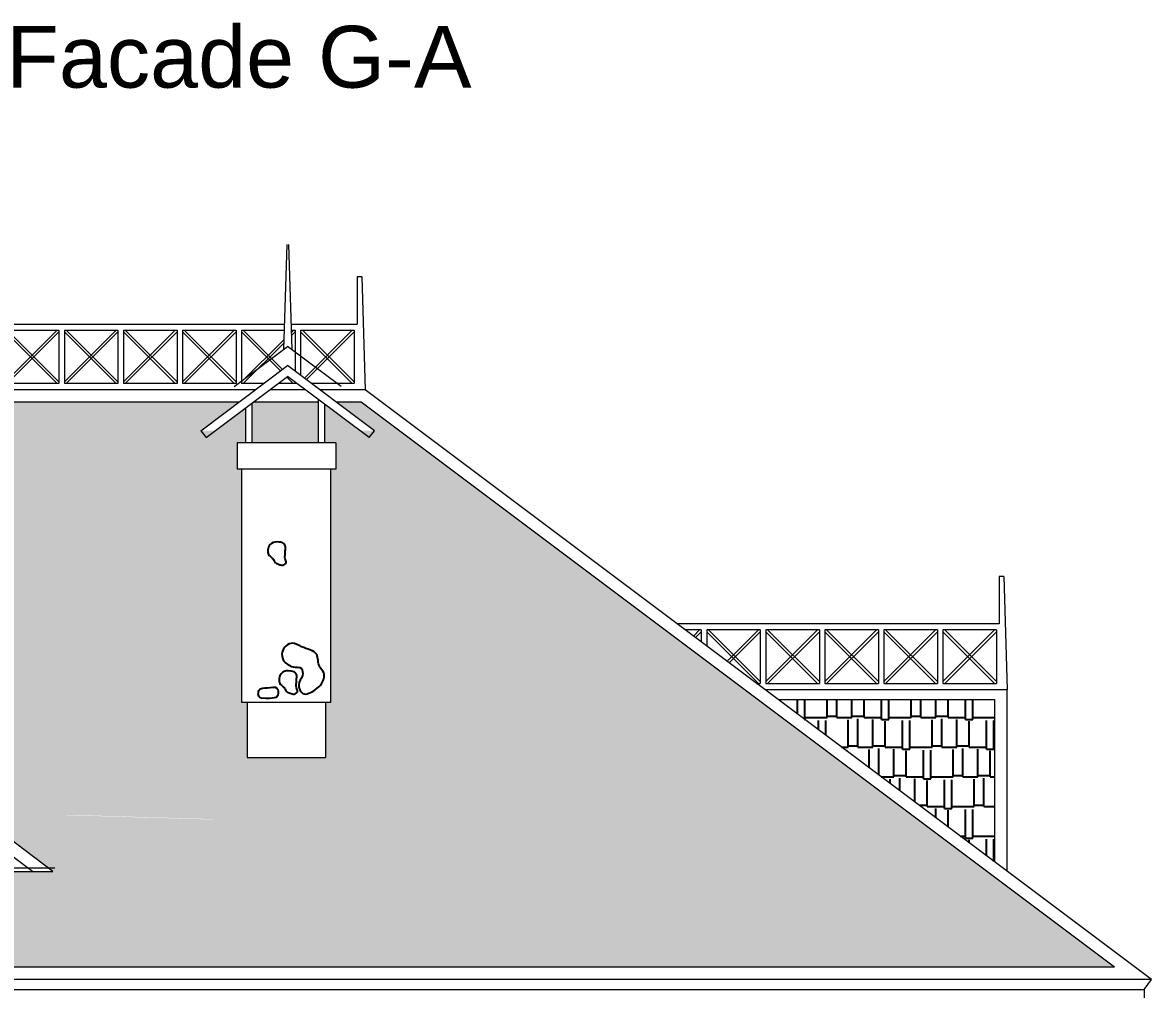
# Model space of a CAD drawing. Header units: millimetres. Extents: x 85048 to 158814, y 1395 to 38919.
# Drawn here: x 120951 to 130086, y 31094 to 38918 of the extents above; entities that cross this region are included whole.
import ezdxf

# ---------------------------------------------------------------- set-up
doc = ezdxf.new("R2010")
doc.units = ezdxf.units.MM
doc.layers.add('hatches', color=8, linetype='Continuous')
doc.layers.add('wall', color=5, linetype='Continuous')
doc.layers.add('txt', color=7, linetype='Continuous', lineweight=13)
doc.styles.get("Standard").update_dxf_attribs({"font": 'arial.ttf'})

msp = doc.modelspace()

# ---------------------------------------------------------------- hatches: boundary and pattern name
at = {"layer": 'hatches', "ltscale": 50, "true_color": 0x8f9991}
h = msp.add_hatch(dxfattribs=at)
h.set_pattern_fill('AR-RSHKE', color=252, scale=20, style=0)
h.set_pattern_definition([(0, (-4145438.44, 945132.9), (510, 240), [120, -100, 140, -60, 180, -80]), (0, (-4145318.44, 945142.9), (510, 240), [100, -380, 80, -120]), (0, (-4145078.44, 945117.9), (510, 240), [60, -620]), (90, (-4145438.44, 945132.9), (-170, 240), [230, -730]), (90, (-4145318.44, 945132.9), (-170, 240), [225, -735]), (90, (-4145218.44, 945132.9), (-170, 240), [210, -750]), (90, (-4145078.44, 945117.9), (-170, 240), [230, -730]), (90, (-4145018.44, 945117.9), (-170, 240), [230, -730]), (90, (-4144838.44, 945132.9), (-170, 240), [220, -740])])
h.paths.add_polyline_path([(123344, 35614.9), (122805.8, 35614.9), (122805.8, 35515.8), (123344, 35515.8)], flags=17)
h.paths.add_polyline_path([(119545, 33395.4), (119545, 33395.4), (119545, 33395.4), (119402.6, 33395.4), (121197.2, 32049.4), (120714.9, 32049.4), (120681.8, 32074.2), (117790, 32074.2), (117756.9, 32049.4), (117274.6, 32049.4), (119235.9, 33520.4), (119402.6, 33395.4)], flags=16)
h.paths.add_polyline_path([(120997.5, 32074.2), (120990.9, 32074.2), (120990.9, 32074.2), (120988.9, 32080.6)], flags=0)
h.paths.add_polyline_path([(119235.9, 33033.6), (120381.8, 32174.2), (118090, 32174.2)], flags=0)
h.paths.add_polyline_path([(119235.9, 32971.1), (120231.8, 32224.2), (118240, 32224.2)], flags=0)
h.paths.add_polyline_path([(119833.8, 33826.3), (120958.8, 33792.8)], flags=16)
h.paths.add_polyline_path([(121279.8, 32505.1), (122404.8, 32471.6), (122505.2, 32471.6), (121380.2, 32505.1)], flags=16)
h.paths.add_polyline_path([(122755.8, 35614.9), (122755.8, 35799.2), (122510, 35614.9)], flags=17)
h.paths.add_polyline_path([(123344, 35614.9), (123344, 35845.5), (122817.6, 35845.5), (122805.8, 35836.7), (122805.8, 35614.9)], flags=17)
h.paths.add_polyline_path([(123394, 35831), (123394, 35614.9), (123682.2, 35614.9)], flags=17)
h.paths.add_polyline_path([(118218, 34220.9), (118218, 33999.2), (116282.2, 33999.2), (116282.2, 34220.9), (116237.5, 34220.9), (116237.5, 34341.7), (113146.1, 34341.7), (113146.1, 31274.3), (129785.9, 31274.3), (123690.8, 35845.5), (123491.3, 35845.5), (123798.9, 35614.9), (123394, 35614.9), (123394, 35515.8), (123484.8, 35515.8), (123484.8, 35304.4), (123446.4, 35304.4), (123446.4, 33415.5), (123401.5, 33415.5), (123401.3, 32972), (122769.4, 32972), (122769.4, 33415.5), (122724.6, 33415.5), (122724.6, 35304.4), (122686.2, 35304.4), (122686.2, 35515.8), (122755.8, 35515.8), (122755.8, 35614.9), (122393.4, 35614.9), (122700.9, 35845.5), (120281, 35845.5), (118275.9, 34341.7), (118260.4, 34341.7), (118260.4, 34220.9)])
h.paths.add_polyline_path([(121953.2, 31848.2), (122608.1, 31848.2)], flags=16)
h = msp.add_hatch(dxfattribs=at)
h.set_pattern_fill('AR-RSHKE', color=252, scale=20, style=0)
h.set_pattern_definition([(0, (-1965159.39, 1416174.23), (510, 240), [120, -100, 140, -60, 180, -80]), (0, (-1965039.39, 1416184.23), (510, 240), [100, -380, 80, -120]), (0, (-1964799.39, 1416159.23), (510, 240), [60, -620]), (90, (-1965159.39, 1416174.23), (-170, 240), [230, -730]), (90, (-1965039.39, 1416174.23), (-170, 240), [225, -735]), (90, (-1964939.39, 1416174.23), (-170, 240), [210, -750]), (90, (-1964799.39, 1416159.23), (-170, 240), [230, -730]), (90, (-1964739.39, 1416159.23), (-170, 240), [230, -730]), (90, (-1964559.39, 1416174.23), (-170, 240), [220, -740])])
h.paths.add_polyline_path([(127064.6, 33440.4), (128819.2, 32124.4), (128819.2, 33440.4)])

# ---------------------------------------------------------------- linework, layer by layer
at = {"layer": 'hatches', "color": 252, "ltscale": 50, "true_color": 0x8f9991}
for points in [[(122942.4, 34674.1, 0.3), (122964.7, 34703.7, 0.3), (123026.7, 34713.9, 0.3), (123064.6, 34702.1, 0.3), (123078.8, 34677.2, 0.3), (123077.5, 34652, 0.3), (123076, 34621.3, 0.3), (123076.1, 34578.4, 0.3), (123084.4, 34546.1, 0.3), (123057.1, 34527.7, 0.3), (123026.6, 34533.6, 0.3), (122991.3, 34552.9, 0.3), (122976.2, 34580, 0.3), (122954, 34598.7, 0.3), (122935.8, 34630.4, 0.3), (122942.4, 34674.1, 0.3)], [(123062.7, 33752.1, 0.3), (123051.9, 33824.5, 0.3), (123134, 33896.1, 0.3), (123208.5, 33867.1, 0.3), (123331, 33803.5, 0.3), (123354.9, 33705.3, 0.3), (123388.4, 33656.9, 0.3), (123369.7, 33568, 0.3), (123320.6, 33520.1, 0.3), (123218.5, 33489.2, 0.3), (123186.1, 33559.1, 0.3), (123214.9, 33633.2, 0.3), (123206.9, 33691.1, 0.3), (123139.4, 33705.2, 0.3), (123062.7, 33752.1, 0.3)], [(123033.5, 33630.9, 0.3), (123055.8, 33660.6, 0.3), (123117.8, 33670.7, 0.3), (123155.7, 33659, 0.3), (123169.8, 33634.1, 0.3), (123168.6, 33608.8, 0.3), (123167.1, 33578.1, 0.3), (123167.2, 33535.3, 0.3), (123175.4, 33503, 0.3), (123148.2, 33484.5, 0.3), (123117.7, 33490.4, 0.3), (123082.4, 33509.8, 0.3), (123067.3, 33536.9, 0.3), (123045.1, 33555.6, 0.3), (123026.9, 33587.3, 0.3), (123033.5, 33630.9, 0.3)]]:
    msp.add_spline(points, degree=3, dxfattribs=at)
msp.add_open_spline([(122861, 33511.6, 0.3), (122857.4, 33483.5, 0.3), (122861.1, 33464.7, 0.3), (122867.7, 33455.5, 0.3), (122885.1, 33450, 0.3), (122988.7, 33445, 0.3), (123027.4, 33464.6, 0.3), (123016.3, 33554.8, 0.3), (122935, 33528.9, 0.3), (122876, 33537.3, 0.3), (122861, 33511.6, 0.3)], degree=3, knots=[394.702215, 394.702215, 394.702215, 394.702215, 400.557988, 415.910439, 415.910439, 415.910439, 480.991077, 536.231936, 613.763119, 684.162889, 684.162889, 684.162889, 684.162889], dxfattribs=at)
at = {"layer": 'wall', "color": 250, "linetype": 'Continuous', "lineweight": 15, "ltscale": 0.13}
for p, q in [((123088.4, 37120.9, 0.5), (123062.6, 36271.6, 0.3)), ((123103.9, 37120.9, 0.5), (123129.6, 36271.6, 0.3)), ((123103.9, 37120.9, 0.5), (123129.6, 36271.6, 0.3)), ((123659, 36861.2, 0.5), (123659, 36478, 0.5)), ((123695.6, 36861.2, 0.5), (123659, 36861.2, 0.5)), ((123695.6, 36861.2, 0.5), (123724.2, 35945.5, 0.5)), ((120312.8, 36478, 0.5), (123071.1, 36478, 0.5)), ((123121.1, 36478, 0.5), (123659, 36478, 0.5)), ((121231.5, 36428, 0.5), (120813.2, 36010.1, 0.5)), ((120813.2, 36428, 0.5), (121245.7, 36428, 0.5)), ((121231.5, 35996, 0.5), (120813.2, 36413.9, 0.5)), ((121245.7, 36010.1, 0.5), (120827.3, 36428, 0.5)), ((121245.7, 36413.9, 0.5), (120827.3, 35996, 0.5)), ((120960.3, 36428, 0.5), (121245.7, 36428, 0.5)), ((121245.7, 36428, 0.5), (121245.7, 35996, 0.5)), ((121290.7, 36428, 0.5), (121290.7, 35996, 0.5)), ((121290.7, 36428, 0.5), (121290.7, 35996, 0.5)), ((121709.1, 36428, 0.5), (121290.7, 36010.1, 0.5)), ((121290.7, 36428, 0.5), (121723.2, 36428, 0.5)), ((121709.1, 35996, 0.5), (121290.7, 36413.9, 0.5)), ((121723.2, 36010.1, 0.5), (121304.8, 36428, 0.5)), ((121723.2, 36413.9, 0.5), (121304.8, 35996, 0.5)), ((121437.9, 36428, 0.5), (121723.2, 36428, 0.5)), ((121723.2, 36428, 0.5), (121723.2, 35996, 0.5)), ((121768.2, 36428, 0.5), (121768.2, 35996, 0.5)), ((121768.2, 36428, 0.5), (121768.2, 35996, 0.5)), ((122186.6, 36428, 0.5), (121768.2, 36010.1, 0.5)), ((121768.2, 36428, 0.5), (122200.8, 36428, 0.5)), ((122186.6, 35996, 0.5), (121768.2, 36413.9, 0.5)), ((122200.8, 36010.1, 0.5), (121782.4, 36428, 0.5)), ((122200.8, 36413.9, 0.5), (121782.4, 35996, 0.5)), ((122200.8, 36428, 0.5), (122200.8, 35996, 0.5)), ((122245.8, 36428, 0.5), (122245.8, 35996, 0.5)), ((122245.8, 36428, 0.5), (122245.8, 35996, 0.5)), ((122664.1, 36428, 0.5), (122245.8, 36010.1, 0.5)), ((122245.8, 36428, 0.5), (122678.3, 36428, 0.5)), ((122664.1, 35996, 0.5), (122245.8, 36413.9, 0.5)), ((122678.3, 36010.1, 0.5), (122259.9, 36428, 0.5)), ((122678.3, 36413.9, 0.5), (122259.9, 35996, 0.5)), ((122678.3, 36428, 0.5), (122678.3, 35996, 0.5)), ((122723.3, 36428, 0.5), (122723.3, 35996, 0.5)), ((122723.3, 36428, 0.5), (122723.3, 35996, 0.5)), ((122723.3, 36428, 0.5), (123069.5, 36428, 0.5)), ((123038.7, 36098.9, 0.5), (122723.3, 36413.9, 0.5)), ((123054.8, 36111, 0.5), (122737.4, 36428, 0.5)), ((123122.7, 36428, 0.5), (123155.8, 36428, 0.5)), ((123141.7, 36428, 0.5), (123123.3, 36409.6, 0.5)), ((123155.8, 36413.9, 0.5), (123124.1, 36382.2, 0.5)), ((123155.8, 36428, 0.5), (123155.8, 36097.2, 0.5)), ((123200.8, 36428, 0.5), (123200.8, 36063.4, 0.5)), ((123200.8, 36428, 0.5), (123200.8, 36063.4, 0.5)), ((123200.8, 36428, 0.5), (123633.4, 36428, 0.5)), ((123619.2, 35996, 0.5), (123200.8, 36413.9, 0.5)), ((123633.4, 36010.1, 0.5), (123215, 36428, 0.5)), ((123619.2, 36428, 0.5), (123231.3, 36040.6, 0.5)), ((123633.4, 36413.9, 0.5), (123247.5, 36028.4, 0.5)), ((123633.4, 36428, 0.5), (123633.4, 35996, 0.5)), ((122663.2, 35972.1, 0.5), (123096.1, 36296.8, 0.3)), ((123067.2, 36353.6, 0.5), (122723.3, 36010.1, 0.5)), ((123066.3, 36324.5, 0.5), (122737.4, 35996, 0.5)), ((123529, 35972.1, 0.5), (123096.1, 36296.8, 0.3)), ((122393.4, 35614.9, 0.3), (123096.1, 36142, 0.3)), ((123798.9, 35614.9, 0.3), (123096.1, 36142, 0.3)), ((123798.9, 35614.9, 0.3), (123096.1, 36142, 0.3)), ((121245.7, 35996, 0.5), (120813.2, 35996, 0.5)), ((121723.2, 35996, 0.5), (121290.7, 35996, 0.5)), ((122200.8, 35996, 0.5), (121768.2, 35996, 0.5)), ((122678.3, 35996, 0.5), (122245.8, 35996, 0.5)), ((122435.4, 35558.9, 0.3), (123096.1, 36054.5, 0.3)), ((122901.5, 35996, 0.5), (122723.3, 35996, 0.5)), ((123174.1, 35996, 0.5), (123018.2, 35996, 0.5)), ((123141.7, 35996, 0.5), (123088.7, 36048.9, 0.5)), ((123756.9, 35558.9, 0.3), (123096.1, 36054.5, 0.3)), ((123155.8, 36009.7, 0.5), (123155.8, 35996, 0.5)), ((123633.4, 35996, 0.5), (123290.7, 35996, 0.5)), ((122834.2, 35945.5, 0.5), (120247.6, 35945.5, 0.5)), ((123241.3, 35945.5, 0.5), (122950.9, 35945.5, 0.5)), ((123724.2, 35945.5, 0.5), (123358, 35945.5, 0.5)), ((130085.9, 31174.3, 2.3), (123724.2, 35945.5, 2.3)), ((122700.9, 35845.5, 0.5), (120281, 35845.5, 0.5)), ((122805.8, 35836.7, 0.3), (122805.8, 35515.8, 0.3)), ((122805.8, 35836.7, 0.3), (122805.8, 35515.8, 0.3)), ((123344, 35845.5, 0.5), (122817.6, 35845.5, 0.5)), ((123344, 35868.5, 0.3), (123344, 35515.8, 0.3)), ((123344, 35868.5, 0.3), (123344, 35515.8, 0.3)), ((123394, 35831, 0.3), (123394, 35515.8, 0.3)), ((123394, 35831, 0.3), (123394, 35515.8, 0.3)), ((123690.8, 35845.5, 0.5), (123491.3, 35845.5, 0.5)), ((129785.9, 31274.3, 2.3), (123690.8, 35845.5, 2.3)), ((122755.8, 35799.2, 0.3), (122755.8, 35515.8, 0.3)), ((122755.8, 35799.2, 0.3), (122755.8, 35515.8, 0.3)), ((122393.4, 35614.9, 0.3), (122435.4, 35558.9, 0.3)), ((123756.9, 35558.9, 0.3), (123798.9, 35614.9, 0.3)), ((122686.2, 35515.8, 0.3), (122686.2, 35304.4, 0.3)), ((123484.8, 35515.8, 0.3), (122686.2, 35515.8, 0.3)), ((123484.8, 35515.8, 0.3), (123484.8, 35304.4, 0.3)), ((123484.8, 35304.4, 0.3), (122686.2, 35304.4, 0.3)), ((122724.6, 33415.5, 0.3), (122724.6, 35304.4, 0.3)), ((123446.4, 33415.5, 0.3), (123446.4, 35304.4, 0.3)), ((128854.1, 34436, 4.4), (128854.1, 34052.8, 4.4)), ((128890.7, 34436, 4.4), (128854.1, 34436, 4.4)), ((128890.7, 34436, 4.4), (128919.2, 33520.4, 4.4)), ((128854.1, 34052.8, 4.4), (126248, 34052.8, 4.4)), ((126443.5, 34002.8, 4.4), (126314.6, 34002.8, 4.4)), ((126380.2, 33953.6, 4.4), (126429.4, 34002.8, 4.4)), ((126396.3, 33941.5, 4.4), (126443.5, 33988.7, 4.4)), ((126443.5, 34002.8, 4.4), (126443.5, 33906.1, 4.4)), ((126443.5, 34002.8, 4.4), (126443.5, 33906.1, 4.4)), ((126921.1, 34002.8, 4.4), (126488.5, 34002.8, 4.4)), ((126488.5, 34002.8, 4.4), (126488.5, 33872.4, 4.4)), ((126488.5, 33988.7, 4.4), (126906.9, 33570.8, 4.4)), ((126502.7, 34002.8, 4.4), (126921.1, 33584.9, 4.4)), ((126652.9, 33749.1, 4.4), (126906.9, 34002.8, 4.4)), ((126669.1, 33737, 4.4), (126921.1, 33988.7, 4.4)), ((126921.1, 34002.8, 4.4), (126921.1, 33570.8, 4.4)), ((126921.1, 34002.8, 4.4), (126921.1, 33570.8, 4.4)), ((126966.1, 33584.9, 4.4), (127384.5, 34002.8, 4.4)), ((127398.6, 34002.8, 4.4), (126966.1, 34002.8, 4.4)), ((126966.1, 34002.8, 4.4), (126966.1, 33570.8, 4.4)), ((126966.1, 33988.7, 4.4), (127384.5, 33570.8, 4.4)), ((126980.2, 34002.8, 4.4), (127398.6, 33584.9, 4.4)), ((126980.2, 33570.8, 4.4), (127398.6, 33988.7, 4.4)), ((127398.6, 34002.8, 4.4), (127398.6, 33570.8, 4.4)), ((127398.6, 34002.8, 4.4), (127398.6, 33570.8, 4.4)), ((127729, 34002.8, 4.4), (127443.6, 34002.8, 4.4)), ((127443.6, 33584.9, 4.4), (127862, 34002.8, 4.4)), ((127876.1, 34002.8, 4.4), (127443.6, 34002.8, 4.4)), ((127443.6, 34002.8, 4.4), (127443.6, 33570.8, 4.4)), ((127443.6, 33988.7, 4.4), (127862, 33570.8, 4.4)), ((127457.8, 34002.8, 4.4), (127876.1, 33584.9, 4.4)), ((127457.8, 33570.8, 4.4), (127876.1, 33988.7, 4.4)), ((127876.1, 34002.8, 4.4), (127876.1, 33570.8, 4.4)), ((127876.1, 34002.8, 4.4), (127876.1, 33570.8, 4.4)), ((128206.5, 34002.8, 4.4), (127921.1, 34002.8, 4.4)), ((127921.1, 33584.9, 4.4), (128339.5, 34002.8, 4.4)), ((128353.7, 34002.8, 4.4), (127921.1, 34002.8, 4.4)), ((127921.1, 34002.8, 4.4), (127921.1, 33570.8, 4.4)), ((127921.1, 33988.7, 4.4), (128339.5, 33570.8, 4.4)), ((127935.3, 34002.8, 4.4), (128353.7, 33584.9, 4.4)), ((127935.3, 33570.8, 4.4), (128353.7, 33988.7, 4.4)), ((128353.7, 34002.8, 4.4), (128353.7, 33570.8, 4.4)), ((128353.7, 34002.8, 4.4), (128353.7, 33570.8, 4.4)), ((128684, 34002.8, 4.4), (128398.7, 34002.8, 4.4)), ((128398.7, 33584.9, 4.4), (128817.1, 34002.8, 4.4)), ((128831.2, 34002.8, 4.4), (128398.7, 34002.8, 4.4)), ((128398.7, 34002.8, 4.4), (128398.7, 33570.8, 4.4)), ((128398.7, 33988.7, 4.4), (128817.1, 33570.8, 4.4)), ((128412.8, 34002.8, 4.4), (128831.2, 33584.9, 4.4)), ((128412.8, 33570.8, 4.4), (128831.2, 33988.7, 4.4)), ((128831.2, 34002.8, 4.4), (128831.2, 33570.8, 4.4)), ((126890.6, 33570.8, 4.4), (126921.1, 33570.8, 4.4)), ((126966.1, 33570.8, 4.4), (127398.6, 33570.8, 4.4)), ((127443.6, 33570.8, 4.4), (127876.1, 33570.8, 4.4)), ((127921.1, 33570.8, 4.4), (128353.7, 33570.8, 4.4)), ((128398.7, 33570.8, 4.4), (128831.2, 33570.8, 4.4)), ((121197.2, 32049.4, 3.4), (119235.9, 33520.4, 3.4)), ((126957.9, 33520.4, 0.5), (128919.2, 33520.4, 0.5)), ((126957.9, 33520.4, 4.4), (128919.2, 33520.4, 4.4)), ((127064.6, 33440.4, 4.4), (128819.2, 33440.4, 4.4)), ((128819.2, 32124.4, 2.8), (128819.2, 33440.4, 4.4)), ((128919.2, 32049.4, 2.8), (128919.2, 33520.4, 4.4)), ((121030.6, 32049.4, 3.4), (119235.9, 33395.4, 3.4)), ((123446.4, 33415.5, 0.5), (122724.6, 33415.5, 0.5)), ((122769.4, 33415.5, 0.5), (122769.4, 32972, 0.5)), ((123401.5, 33415.5, 0.5), (123401.3, 32972, 0.5)), ((122769.4, 32972, 0.5), (123401.3, 32972, 0.5)), ((121212.4, 32074.2, 3.4), (120681.8, 32074.2, 3.4)), ((120714.9, 32049.4, 3.4), (121197.2, 32049.4, 3.4)), ((129785.9, 31274.3, 6.2), (113146.1, 31274.3, 6.2)), ((130085.9, 31174.3, 6.2), (113046.1, 31174.3, 6.2)), ((130025.9, 31094.3, 2.3), (130085.9, 31174.3, 2.3)), ((113046.1, 31094.3, 6.2), (130025.9, 31094.3, 6.2)), ((130025.9, 31094.3, 2.3), (130025.9, 30844.3, 2.3))]:
    msp.add_line(p, q, dxfattribs=at)

# ---------------------------------------------------------------- texts
at = {"layer": 'txt', "color": 250, "linetype": 'Continuous', "lineweight": 15, "ltscale": 0.13}
msp.add_text('Facade G-A', height=500, dxfattribs=at).set_placement((120818.8, 38391, -2.2))

doc.saveas('drawing.dxf')
